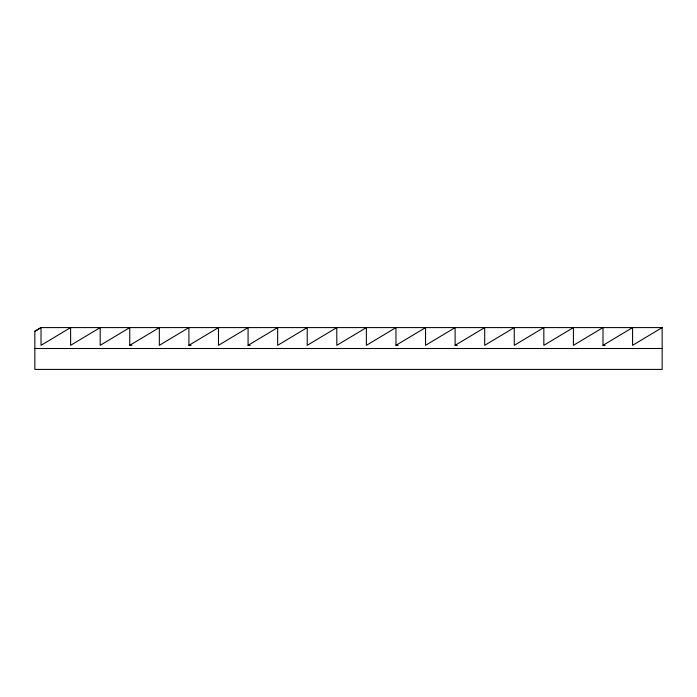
<?xml version="1.0" encoding="UTF-8"?>
<svg xmlns="http://www.w3.org/2000/svg" width="697" height="697" viewBox="0 0 697 697"><rect width="100%" height="100%" fill="white"/><g stroke="black" fill="none" stroke-linecap="round" stroke-linejoin="round"><path stroke-width="1.05" d="M34.85 331.302L41.027 327.59L662.15 327.59L662.15 369.41L34.85 369.41L34.85 331.293L41.027 327.59L41.027 345.337L70.606 327.59L70.606 345.337L100.185 327.59L100.185 345.337L129.764 327.59L129.764 345.337L131.907 345.337M129.764 345.337L159.334 327.59L159.334 345.337L188.913 327.59L188.913 345.337L191.056 345.337M188.913 345.337L218.492 327.59L218.492 345.337L248.071 327.59L248.071 345.337L250.214 345.337M248.071 345.337L277.65 327.59L277.65 345.337L307.22 327.59L307.22 345.337L336.799 327.59L336.799 345.337L366.378 327.59L366.378 345.337L395.957 327.59L395.957 345.337L398.1 345.337M395.957 345.337L425.536 327.59L425.536 345.337L455.106 327.59L455.106 345.337L457.258 345.337M455.106 345.337L484.685 327.59L484.685 345.337L514.264 327.59L514.264 345.337L543.843 327.59L543.843 345.337L573.422 327.59L573.422 345.337L602.992 327.59L602.992 345.337L605.144 345.337M602.992 345.337L632.571 327.59L632.571 345.337L662.15 327.59M34.85 348.5L662.15 348.5"/></g></svg>
